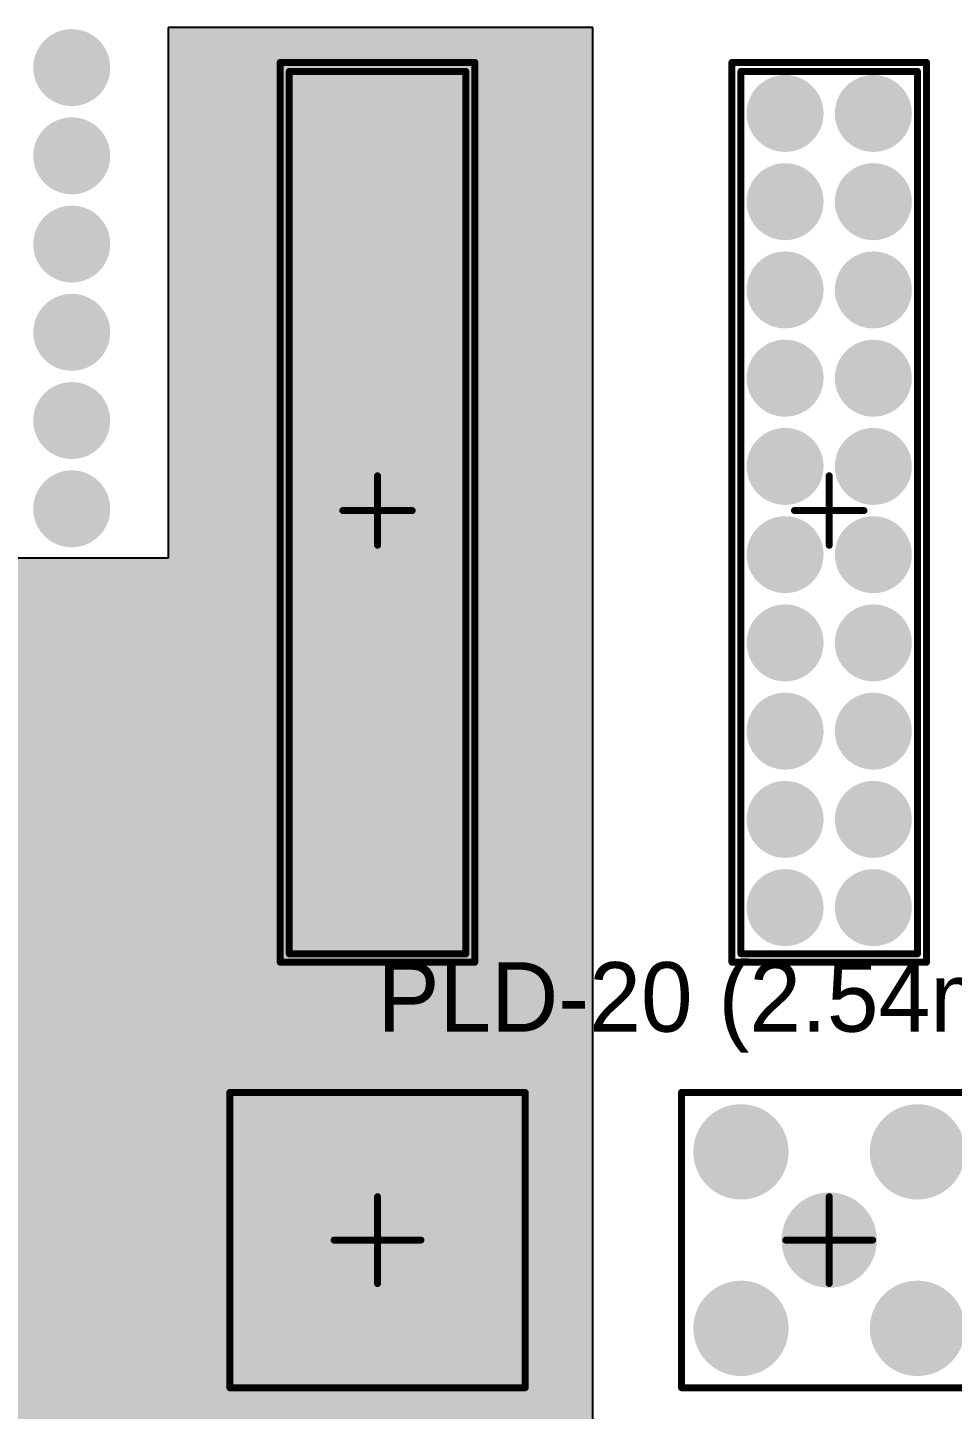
# Model space of a CAD drawing. Header units: millimetres. Extents: x 169 to 355, y 129 to 253.
# Drawn here: x 263.93 to 290.54, y 166.13 to 205.9 of the extents above; entities that cross this region are included whole.
import ezdxf

# ---------------------------------------------------------------- set-up
doc = ezdxf.new("R2010")
doc.units = ezdxf.units.MM
for name, color, linetype in [('BottomLayer', 5, 'Continuous'), ('BottomSolder', 6, 'Continuous'), ('InternalPlane1', 76, 'Continuous'), ('Mechanical1', 6, 'Continuous'), ('Mechanical15', 56, 'Continuous'), ('MultiLayer', 9, 'Continuous'), ('PadHoleLayer', 156, 'Continuous'), ('TopLayer', 1, 'Continuous'), ('TopOverlay', 2, 'Continuous'), ('TopSolder', 216, 'Continuous')]:
    doc.layers.add(name, color=color, linetype=linetype)

# ---------------------------------------------------------------- blocks, each defined once
blk = doc.blocks.new('PLD_2_10_1375')
at = {"layer": 'BottomLayer', "const_width": 0.925}
for points in [[(-11.892, 1.27, 1), (-10.968, 1.27, 1)], [(-9.352, 1.27, 1), (-8.428, 1.27, 1)], [(-6.812, 1.27, 1), (-5.888, 1.27, 1)], [(-4.272, 1.27, 1), (-3.348, 1.27, 1)], [(-1.732, 1.27, 1), (-0.808, 1.27, 1)], [(0.808, 1.27, 1), (1.732, 1.27, 1)], [(3.348, 1.27, 1), (4.272, 1.27, 1)], [(5.888, 1.27, 1), (6.812, 1.27, 1)], [(8.428, 1.27, 1), (9.352, 1.27, 1)], [(10.968, 1.27, 1), (11.892, 1.27, 1)], [(-11.892, -1.27, 1), (-10.968, -1.27, 1)], [(-9.352, -1.27, 1), (-8.428, -1.27, 1)], [(-6.812, -1.27, 1), (-5.888, -1.27, 1)], [(-4.272, -1.27, 1), (-3.348, -1.27, 1)], [(-1.732, -1.27, 1), (-0.808, -1.27, 1)], [(0.808, -1.27, 1), (1.732, -1.27, 1)], [(3.348, -1.27, 1), (4.272, -1.27, 1)], [(5.888, -1.27, 1), (6.812, -1.27, 1)], [(8.428, -1.27, 1), (9.352, -1.27, 1)], [(10.968, -1.27, 1), (11.892, -1.27, 1)]]:
    blk.add_lwpolyline(points, format="xyb", close=True, dxfattribs=at)
at = {"layer": 'BottomSolder', "const_width": 1.027}
for points in [[(-11.943, 1.27, 1), (-10.917, 1.27, 1)], [(-9.403, 1.27, 1), (-8.377, 1.27, 1)], [(-6.863, 1.27, 1), (-5.837, 1.27, 1)], [(-4.323, 1.27, 1), (-3.297, 1.27, 1)], [(-1.783, 1.27, 1), (-0.757, 1.27, 1)], [(0.757, 1.27, 1), (1.783, 1.27, 1)], [(3.297, 1.27, 1), (4.323, 1.27, 1)], [(5.837, 1.27, 1), (6.863, 1.27, 1)], [(8.377, 1.27, 1), (9.403, 1.27, 1)], [(10.917, 1.27, 1), (11.943, 1.27, 1)], [(-11.943, -1.27, 1), (-10.917, -1.27, 1)], [(-9.403, -1.27, 1), (-8.377, -1.27, 1)], [(-6.863, -1.27, 1), (-5.837, -1.27, 1)], [(-4.323, -1.27, 1), (-3.297, -1.27, 1)], [(-1.783, -1.27, 1), (-0.757, -1.27, 1)], [(0.757, -1.27, 1), (1.783, -1.27, 1)], [(3.297, -1.27, 1), (4.323, -1.27, 1)], [(5.837, -1.27, 1), (6.863, -1.27, 1)], [(8.377, -1.27, 1), (9.403, -1.27, 1)], [(10.917, -1.27, 1), (11.943, -1.27, 1)]]:
    blk.add_lwpolyline(points, format="xyb", close=True, dxfattribs=at)
at = {"layer": 'InternalPlane1', "const_width": 1.108}
for points in [[(-11.984, 1.27, 1), (-10.876, 1.27, 1)], [(-9.444, 1.27, 1), (-8.336, 1.27, 1)], [(-6.904, 1.27, 1), (-5.796, 1.27, 1)], [(-4.364, 1.27, 1), (-3.256, 1.27, 1)], [(-1.824, 1.27, 1), (-0.716, 1.27, 1)], [(0.716, 1.27, 1), (1.824, 1.27, 1)], [(3.256, 1.27, 1), (4.364, 1.27, 1)], [(5.796, 1.27, 1), (6.904, 1.27, 1)], [(8.336, 1.27, 1), (9.444, 1.27, 1)], [(10.876, 1.27, 1), (11.984, 1.27, 1)], [(-11.984, -1.27, 1), (-10.876, -1.27, 1)], [(-9.444, -1.27, 1), (-8.336, -1.27, 1)], [(-6.904, -1.27, 1), (-5.796, -1.27, 1)], [(-4.364, -1.27, 1), (-3.256, -1.27, 1)], [(-1.824, -1.27, 1), (-0.716, -1.27, 1)], [(0.716, -1.27, 1), (1.824, -1.27, 1)], [(3.256, -1.27, 1), (4.364, -1.27, 1)], [(5.796, -1.27, 1), (6.904, -1.27, 1)], [(8.336, -1.27, 1), (9.444, -1.27, 1)], [(10.876, -1.27, 1), (11.984, -1.27, 1)]]:
    blk.add_lwpolyline(points, format="xyb", close=True, dxfattribs=at)
at = {"layer": 'Mechanical1', "const_width": 0.2}
for points in [[(-12.64, -2.54), (-12.64, 2.54)], [(12.76, 2.54), (-12.64, 2.54)], [(12.76, -2.54), (12.76, 2.54)], [(12.76, -2.54), (-12.64, -2.54)]]:
    blk.add_lwpolyline(points, dxfattribs=at)
at = {"layer": 'Mechanical1', "const_width": 0.1}
for points in [[(-12.69, 2.54, 1), (-12.59, 2.54, 1)], [(-12.69, 2.54, 1), (-12.59, 2.54, 1)], [(12.71, 2.54, 1), (12.81, 2.54, 1)], [(12.71, 2.54, 1), (12.81, 2.54, 1)], [(-12.69, -2.54, 1), (-12.59, -2.54, 1)], [(-12.69, -2.54, 1), (-12.59, -2.54, 1)], [(12.71, -2.54, 1), (12.81, -2.54, 1)], [(12.71, -2.54, 1), (12.81, -2.54, 1)]]:
    blk.add_lwpolyline(points, format="xyb", close=True, dxfattribs=at)
at = {"layer": 'Mechanical15', "const_width": 0.2}
for points in [[(-12.9, -2.8), (-12.9, 2.8)], [(13, 2.8), (-12.9, 2.8)], [(13, -2.8), (13, 2.8)], [(0, -1), (0, 1)], [(1, 0), (-1, 0)], [(13, -2.8), (-12.9, -2.8)]]:
    blk.add_lwpolyline(points, dxfattribs=at)
at = {"layer": 'Mechanical15', "const_width": 0.1}
for points in [[(-12.95, 2.8, 1), (-12.85, 2.8, 1)], [(-12.95, 2.8, 1), (-12.85, 2.8, 1)], [(12.95, 2.8, 1), (13.05, 2.8, 1)], [(12.95, 2.8, 1), (13.05, 2.8, 1)], [(-0.05, 1, 1), (0.05, 1, 1)], [(-1.05, 0, 1), (-0.95, 0, 1)], [(0.95, 0, 1), (1.05, 0, 1)], [(-0.05, -1, 1), (0.05, -1, 1)], [(-12.95, -2.8, 1), (-12.85, -2.8, 1)], [(-12.95, -2.8, 1), (-12.85, -2.8, 1)], [(12.95, -2.8, 1), (13.05, -2.8, 1)], [(12.95, -2.8, 1), (13.05, -2.8, 1)]]:
    blk.add_lwpolyline(points, format="xyb", close=True, dxfattribs=at)
at = {"layer": 'MultiLayer', "const_width": 0.925}
for points in [[(-11.892, 1.27, 1), (-10.968, 1.27, 1)], [(-9.352, 1.27, 1), (-8.428, 1.27, 1)], [(-6.812, 1.27, 1), (-5.888, 1.27, 1)], [(-4.272, 1.27, 1), (-3.348, 1.27, 1)], [(-1.732, 1.27, 1), (-0.808, 1.27, 1)], [(0.808, 1.27, 1), (1.732, 1.27, 1)], [(3.348, 1.27, 1), (4.272, 1.27, 1)], [(5.888, 1.27, 1), (6.812, 1.27, 1)], [(8.428, 1.27, 1), (9.352, 1.27, 1)], [(10.968, 1.27, 1), (11.892, 1.27, 1)], [(-11.892, -1.27, 1), (-10.968, -1.27, 1)], [(-9.352, -1.27, 1), (-8.428, -1.27, 1)], [(-6.812, -1.27, 1), (-5.888, -1.27, 1)], [(-4.272, -1.27, 1), (-3.348, -1.27, 1)], [(-1.732, -1.27, 1), (-0.808, -1.27, 1)], [(0.808, -1.27, 1), (1.732, -1.27, 1)], [(3.348, -1.27, 1), (4.272, -1.27, 1)], [(5.888, -1.27, 1), (6.812, -1.27, 1)], [(8.428, -1.27, 1), (9.352, -1.27, 1)], [(10.968, -1.27, 1), (11.892, -1.27, 1)]]:
    blk.add_lwpolyline(points, format="xyb", close=True, dxfattribs=at)
at = {"layer": 'PadHoleLayer', "const_width": 0.6}
for points in [[(-11.73, 1.27, 1), (-11.13, 1.27, 1)], [(-9.19, 1.27, 1), (-8.59, 1.27, 1)], [(-6.65, 1.27, 1), (-6.05, 1.27, 1)], [(-4.11, 1.27, 1), (-3.51, 1.27, 1)], [(-1.57, 1.27, 1), (-0.97, 1.27, 1)], [(0.97, 1.27, 1), (1.57, 1.27, 1)], [(3.51, 1.27, 1), (4.11, 1.27, 1)], [(6.05, 1.27, 1), (6.65, 1.27, 1)], [(8.59, 1.27, 1), (9.19, 1.27, 1)], [(11.13, 1.27, 1), (11.73, 1.27, 1)], [(-11.73, -1.27, 1), (-11.13, -1.27, 1)], [(-9.19, -1.27, 1), (-8.59, -1.27, 1)], [(-6.65, -1.27, 1), (-6.05, -1.27, 1)], [(-4.11, -1.27, 1), (-3.51, -1.27, 1)], [(-1.57, -1.27, 1), (-0.97, -1.27, 1)], [(0.97, -1.27, 1), (1.57, -1.27, 1)], [(3.51, -1.27, 1), (4.11, -1.27, 1)], [(6.05, -1.27, 1), (6.65, -1.27, 1)], [(8.59, -1.27, 1), (9.19, -1.27, 1)], [(11.13, -1.27, 1), (11.73, -1.27, 1)]]:
    blk.add_lwpolyline(points, format="xyb", close=True, dxfattribs=at)
at = {"layer": 'TopLayer', "const_width": 0.925}
for points in [[(-11.892, 1.27, 1), (-10.968, 1.27, 1)], [(-9.352, 1.27, 1), (-8.428, 1.27, 1)], [(-6.812, 1.27, 1), (-5.888, 1.27, 1)], [(-4.272, 1.27, 1), (-3.348, 1.27, 1)], [(-1.732, 1.27, 1), (-0.808, 1.27, 1)], [(0.808, 1.27, 1), (1.732, 1.27, 1)], [(3.348, 1.27, 1), (4.272, 1.27, 1)], [(5.888, 1.27, 1), (6.812, 1.27, 1)], [(8.428, 1.27, 1), (9.352, 1.27, 1)], [(10.968, 1.27, 1), (11.892, 1.27, 1)], [(-11.892, -1.27, 1), (-10.968, -1.27, 1)], [(-9.352, -1.27, 1), (-8.428, -1.27, 1)], [(-6.812, -1.27, 1), (-5.888, -1.27, 1)], [(-4.272, -1.27, 1), (-3.348, -1.27, 1)], [(-1.732, -1.27, 1), (-0.808, -1.27, 1)], [(0.808, -1.27, 1), (1.732, -1.27, 1)], [(3.348, -1.27, 1), (4.272, -1.27, 1)], [(5.888, -1.27, 1), (6.812, -1.27, 1)], [(8.428, -1.27, 1), (9.352, -1.27, 1)], [(10.968, -1.27, 1), (11.892, -1.27, 1)]]:
    blk.add_lwpolyline(points, format="xyb", close=True, dxfattribs=at)
at = {"layer": 'TopOverlay', "const_width": 0.2}
for points in [[(-12.9, -2.8), (-12.9, 2.8)], [(13, 2.8), (-12.9, 2.8)], [(13, -2.8), (13, 2.8)], [(13, -2.8), (-12.9, -2.8)]]:
    blk.add_lwpolyline(points, dxfattribs=at)
at = {"layer": 'TopOverlay', "const_width": 0.1}
for points in [[(-12.95, 2.8, 1), (-12.85, 2.8, 1)], [(-12.95, 2.8, 1), (-12.85, 2.8, 1)], [(12.95, 2.8, 1), (13.05, 2.8, 1)], [(12.95, 2.8, 1), (13.05, 2.8, 1)], [(-12.95, -2.8, 1), (-12.85, -2.8, 1)], [(-12.95, -2.8, 1), (-12.85, -2.8, 1)], [(12.95, -2.8, 1), (13.05, -2.8, 1)], [(12.95, -2.8, 1), (13.05, -2.8, 1)]]:
    blk.add_lwpolyline(points, format="xyb", close=True, dxfattribs=at)
at = {"layer": 'TopSolder', "const_width": 1.027}
for points in [[(-11.943, 1.27, 1), (-10.917, 1.27, 1)], [(-9.403, 1.27, 1), (-8.377, 1.27, 1)], [(-6.863, 1.27, 1), (-5.837, 1.27, 1)], [(-4.323, 1.27, 1), (-3.297, 1.27, 1)], [(-1.783, 1.27, 1), (-0.757, 1.27, 1)], [(0.757, 1.27, 1), (1.783, 1.27, 1)], [(3.297, 1.27, 1), (4.323, 1.27, 1)], [(5.837, 1.27, 1), (6.863, 1.27, 1)], [(8.377, 1.27, 1), (9.403, 1.27, 1)], [(10.917, 1.27, 1), (11.943, 1.27, 1)], [(-11.943, -1.27, 1), (-10.917, -1.27, 1)], [(-9.403, -1.27, 1), (-8.377, -1.27, 1)], [(-6.863, -1.27, 1), (-5.837, -1.27, 1)], [(-4.323, -1.27, 1), (-3.297, -1.27, 1)], [(-1.783, -1.27, 1), (-0.757, -1.27, 1)], [(0.757, -1.27, 1), (1.783, -1.27, 1)], [(3.297, -1.27, 1), (4.323, -1.27, 1)], [(5.837, -1.27, 1), (6.863, -1.27, 1)], [(8.377, -1.27, 1), (9.403, -1.27, 1)], [(10.917, -1.27, 1), (11.943, -1.27, 1)]]:
    blk.add_lwpolyline(points, format="xyb", close=True, dxfattribs=at)
blk = doc.blocks.new('PLD_2_10_1458')
at = {"layer": 'BottomLayer', "const_width": 0.925}
for points in [[(-11.892, 1.27, 1), (-10.968, 1.27, 1)], [(-9.352, 1.27, 1), (-8.428, 1.27, 1)], [(-6.812, 1.27, 1), (-5.888, 1.27, 1)], [(-4.272, 1.27, 1), (-3.348, 1.27, 1)], [(-1.732, 1.27, 1), (-0.808, 1.27, 1)], [(0.808, 1.27, 1), (1.732, 1.27, 1)], [(3.348, 1.27, 1), (4.272, 1.27, 1)], [(5.888, 1.27, 1), (6.812, 1.27, 1)], [(8.428, 1.27, 1), (9.352, 1.27, 1)], [(10.968, 1.27, 1), (11.892, 1.27, 1)], [(-11.892, -1.27, 1), (-10.968, -1.27, 1)], [(-9.352, -1.27, 1), (-8.428, -1.27, 1)], [(-6.812, -1.27, 1), (-5.888, -1.27, 1)], [(-4.272, -1.27, 1), (-3.348, -1.27, 1)], [(-1.732, -1.27, 1), (-0.808, -1.27, 1)], [(0.808, -1.27, 1), (1.732, -1.27, 1)], [(3.348, -1.27, 1), (4.272, -1.27, 1)], [(5.888, -1.27, 1), (6.812, -1.27, 1)], [(8.428, -1.27, 1), (9.352, -1.27, 1)], [(10.968, -1.27, 1), (11.892, -1.27, 1)]]:
    blk.add_lwpolyline(points, format="xyb", close=True, dxfattribs=at)
at = {"layer": 'BottomSolder', "const_width": 1.027}
for points in [[(-11.943, 1.27, 1), (-10.917, 1.27, 1)], [(-9.403, 1.27, 1), (-8.377, 1.27, 1)], [(-6.863, 1.27, 1), (-5.837, 1.27, 1)], [(-4.323, 1.27, 1), (-3.297, 1.27, 1)], [(-1.783, 1.27, 1), (-0.757, 1.27, 1)], [(0.757, 1.27, 1), (1.783, 1.27, 1)], [(3.297, 1.27, 1), (4.323, 1.27, 1)], [(5.837, 1.27, 1), (6.863, 1.27, 1)], [(8.377, 1.27, 1), (9.403, 1.27, 1)], [(10.917, 1.27, 1), (11.943, 1.27, 1)], [(-11.943, -1.27, 1), (-10.917, -1.27, 1)], [(-9.403, -1.27, 1), (-8.377, -1.27, 1)], [(-6.863, -1.27, 1), (-5.837, -1.27, 1)], [(-4.323, -1.27, 1), (-3.297, -1.27, 1)], [(-1.783, -1.27, 1), (-0.757, -1.27, 1)], [(0.757, -1.27, 1), (1.783, -1.27, 1)], [(3.297, -1.27, 1), (4.323, -1.27, 1)], [(5.837, -1.27, 1), (6.863, -1.27, 1)], [(8.377, -1.27, 1), (9.403, -1.27, 1)], [(10.917, -1.27, 1), (11.943, -1.27, 1)]]:
    blk.add_lwpolyline(points, format="xyb", close=True, dxfattribs=at)
at = {"layer": 'InternalPlane1', "const_width": 1.108}
for points in [[(-11.984, 1.27, 1), (-10.876, 1.27, 1)], [(-9.444, 1.27, 1), (-8.336, 1.27, 1)], [(-6.904, 1.27, 1), (-5.796, 1.27, 1)], [(-4.364, 1.27, 1), (-3.256, 1.27, 1)], [(-1.824, 1.27, 1), (-0.716, 1.27, 1)], [(0.716, 1.27, 1), (1.824, 1.27, 1)], [(3.256, 1.27, 1), (4.364, 1.27, 1)], [(5.796, 1.27, 1), (6.904, 1.27, 1)], [(8.336, 1.27, 1), (9.444, 1.27, 1)], [(10.876, 1.27, 1), (11.984, 1.27, 1)], [(-11.984, -1.27, 1), (-10.876, -1.27, 1)], [(-9.444, -1.27, 1), (-8.336, -1.27, 1)], [(-6.904, -1.27, 1), (-5.796, -1.27, 1)], [(-4.364, -1.27, 1), (-3.256, -1.27, 1)], [(-1.824, -1.27, 1), (-0.716, -1.27, 1)], [(0.716, -1.27, 1), (1.824, -1.27, 1)], [(3.256, -1.27, 1), (4.364, -1.27, 1)], [(5.796, -1.27, 1), (6.904, -1.27, 1)], [(8.336, -1.27, 1), (9.444, -1.27, 1)], [(10.876, -1.27, 1), (11.984, -1.27, 1)]]:
    blk.add_lwpolyline(points, format="xyb", close=True, dxfattribs=at)
at = {"layer": 'Mechanical1', "const_width": 0.2}
for points in [[(12.76, 2.54), (-12.64, 2.54)], [(-12.64, -2.54), (-12.64, 2.54)], [(12.76, -2.54), (12.76, 2.54)], [(12.76, -2.54), (-12.64, -2.54)]]:
    blk.add_lwpolyline(points, dxfattribs=at)
at = {"layer": 'Mechanical1', "const_width": 0.1}
for points in [[(-12.69, 2.54, 1), (-12.59, 2.54, 1)], [(-12.69, 2.54, 1), (-12.59, 2.54, 1)], [(12.71, 2.54, 1), (12.81, 2.54, 1)], [(12.71, 2.54, 1), (12.81, 2.54, 1)], [(-12.69, -2.54, 1), (-12.59, -2.54, 1)], [(-12.69, -2.54, 1), (-12.59, -2.54, 1)], [(12.71, -2.54, 1), (12.81, -2.54, 1)], [(12.71, -2.54, 1), (12.81, -2.54, 1)]]:
    blk.add_lwpolyline(points, format="xyb", close=True, dxfattribs=at)
at = {"layer": 'Mechanical15', "const_width": 0.2}
for points in [[(13, 2.8), (-12.9, 2.8)], [(-12.9, -2.8), (-12.9, 2.8)], [(13, -2.8), (13, 2.8)], [(0, -1), (0, 1)], [(1, 0), (-1, 0)], [(13, -2.8), (-12.9, -2.8)]]:
    blk.add_lwpolyline(points, dxfattribs=at)
at = {"layer": 'Mechanical15', "const_width": 0.1}
for points in [[(-12.95, 2.8, 1), (-12.85, 2.8, 1)], [(-12.95, 2.8, 1), (-12.85, 2.8, 1)], [(12.95, 2.8, 1), (13.05, 2.8, 1)], [(12.95, 2.8, 1), (13.05, 2.8, 1)], [(-0.05, 1, 1), (0.05, 1, 1)], [(-1.05, 0, 1), (-0.95, 0, 1)], [(0.95, 0, 1), (1.05, 0, 1)], [(-0.05, -1, 1), (0.05, -1, 1)], [(-12.95, -2.8, 1), (-12.85, -2.8, 1)], [(-12.95, -2.8, 1), (-12.85, -2.8, 1)], [(12.95, -2.8, 1), (13.05, -2.8, 1)], [(12.95, -2.8, 1), (13.05, -2.8, 1)]]:
    blk.add_lwpolyline(points, format="xyb", close=True, dxfattribs=at)
at = {"layer": 'MultiLayer', "const_width": 0.925}
for points in [[(-11.892, 1.27, 1), (-10.968, 1.27, 1)], [(-9.352, 1.27, 1), (-8.428, 1.27, 1)], [(-6.812, 1.27, 1), (-5.888, 1.27, 1)], [(-4.272, 1.27, 1), (-3.348, 1.27, 1)], [(-1.732, 1.27, 1), (-0.808, 1.27, 1)], [(0.808, 1.27, 1), (1.732, 1.27, 1)], [(3.348, 1.27, 1), (4.272, 1.27, 1)], [(5.888, 1.27, 1), (6.812, 1.27, 1)], [(8.428, 1.27, 1), (9.352, 1.27, 1)], [(10.968, 1.27, 1), (11.892, 1.27, 1)], [(-11.892, -1.27, 1), (-10.968, -1.27, 1)], [(-9.352, -1.27, 1), (-8.428, -1.27, 1)], [(-6.812, -1.27, 1), (-5.888, -1.27, 1)], [(-4.272, -1.27, 1), (-3.348, -1.27, 1)], [(-1.732, -1.27, 1), (-0.808, -1.27, 1)], [(0.808, -1.27, 1), (1.732, -1.27, 1)], [(3.348, -1.27, 1), (4.272, -1.27, 1)], [(5.888, -1.27, 1), (6.812, -1.27, 1)], [(8.428, -1.27, 1), (9.352, -1.27, 1)], [(10.968, -1.27, 1), (11.892, -1.27, 1)]]:
    blk.add_lwpolyline(points, format="xyb", close=True, dxfattribs=at)
at = {"layer": 'PadHoleLayer', "const_width": 0.6}
for points in [[(-11.73, 1.27, 1), (-11.13, 1.27, 1)], [(-9.19, 1.27, 1), (-8.59, 1.27, 1)], [(-6.65, 1.27, 1), (-6.05, 1.27, 1)], [(-4.11, 1.27, 1), (-3.51, 1.27, 1)], [(-1.57, 1.27, 1), (-0.97, 1.27, 1)], [(0.97, 1.27, 1), (1.57, 1.27, 1)], [(3.51, 1.27, 1), (4.11, 1.27, 1)], [(6.05, 1.27, 1), (6.65, 1.27, 1)], [(8.59, 1.27, 1), (9.19, 1.27, 1)], [(11.13, 1.27, 1), (11.73, 1.27, 1)], [(-11.73, -1.27, 1), (-11.13, -1.27, 1)], [(-9.19, -1.27, 1), (-8.59, -1.27, 1)], [(-6.65, -1.27, 1), (-6.05, -1.27, 1)], [(-4.11, -1.27, 1), (-3.51, -1.27, 1)], [(-1.57, -1.27, 1), (-0.97, -1.27, 1)], [(0.97, -1.27, 1), (1.57, -1.27, 1)], [(3.51, -1.27, 1), (4.11, -1.27, 1)], [(6.05, -1.27, 1), (6.65, -1.27, 1)], [(8.59, -1.27, 1), (9.19, -1.27, 1)], [(11.13, -1.27, 1), (11.73, -1.27, 1)]]:
    blk.add_lwpolyline(points, format="xyb", close=True, dxfattribs=at)
at = {"layer": 'TopLayer', "const_width": 0.925}
for points in [[(-11.892, 1.27, 1), (-10.968, 1.27, 1)], [(-9.352, 1.27, 1), (-8.428, 1.27, 1)], [(-6.812, 1.27, 1), (-5.888, 1.27, 1)], [(-4.272, 1.27, 1), (-3.348, 1.27, 1)], [(-1.732, 1.27, 1), (-0.808, 1.27, 1)], [(0.808, 1.27, 1), (1.732, 1.27, 1)], [(3.348, 1.27, 1), (4.272, 1.27, 1)], [(5.888, 1.27, 1), (6.812, 1.27, 1)], [(8.428, 1.27, 1), (9.352, 1.27, 1)], [(10.968, 1.27, 1), (11.892, 1.27, 1)], [(-11.892, -1.27, 1), (-10.968, -1.27, 1)], [(-9.352, -1.27, 1), (-8.428, -1.27, 1)], [(-6.812, -1.27, 1), (-5.888, -1.27, 1)], [(-4.272, -1.27, 1), (-3.348, -1.27, 1)], [(-1.732, -1.27, 1), (-0.808, -1.27, 1)], [(0.808, -1.27, 1), (1.732, -1.27, 1)], [(3.348, -1.27, 1), (4.272, -1.27, 1)], [(5.888, -1.27, 1), (6.812, -1.27, 1)], [(8.428, -1.27, 1), (9.352, -1.27, 1)], [(10.968, -1.27, 1), (11.892, -1.27, 1)]]:
    blk.add_lwpolyline(points, format="xyb", close=True, dxfattribs=at)
at = {"layer": 'TopOverlay', "const_width": 0.2}
for points in [[(13, 2.8), (-12.9, 2.8)], [(-12.9, -2.8), (-12.9, 2.8)], [(13, -2.8), (13, 2.8)], [(13, -2.8), (-12.9, -2.8)]]:
    blk.add_lwpolyline(points, dxfattribs=at)
at = {"layer": 'TopOverlay', "const_width": 0.1}
for points in [[(-12.95, 2.8, 1), (-12.85, 2.8, 1)], [(-12.95, 2.8, 1), (-12.85, 2.8, 1)], [(12.95, 2.8, 1), (13.05, 2.8, 1)], [(12.95, 2.8, 1), (13.05, 2.8, 1)], [(-12.95, -2.8, 1), (-12.85, -2.8, 1)], [(-12.95, -2.8, 1), (-12.85, -2.8, 1)], [(12.95, -2.8, 1), (13.05, -2.8, 1)], [(12.95, -2.8, 1), (13.05, -2.8, 1)]]:
    blk.add_lwpolyline(points, format="xyb", close=True, dxfattribs=at)
at = {"layer": 'TopSolder', "const_width": 1.027}
for points in [[(-11.943, 1.27, 1), (-10.917, 1.27, 1)], [(-9.403, 1.27, 1), (-8.377, 1.27, 1)], [(-6.863, 1.27, 1), (-5.837, 1.27, 1)], [(-4.323, 1.27, 1), (-3.297, 1.27, 1)], [(-1.783, 1.27, 1), (-0.757, 1.27, 1)], [(0.757, 1.27, 1), (1.783, 1.27, 1)], [(3.297, 1.27, 1), (4.323, 1.27, 1)], [(5.837, 1.27, 1), (6.863, 1.27, 1)], [(8.377, 1.27, 1), (9.403, 1.27, 1)], [(10.917, 1.27, 1), (11.943, 1.27, 1)], [(-11.943, -1.27, 1), (-10.917, -1.27, 1)], [(-9.403, -1.27, 1), (-8.377, -1.27, 1)], [(-6.863, -1.27, 1), (-5.837, -1.27, 1)], [(-4.323, -1.27, 1), (-3.297, -1.27, 1)], [(-1.783, -1.27, 1), (-0.757, -1.27, 1)], [(0.757, -1.27, 1), (1.783, -1.27, 1)], [(3.297, -1.27, 1), (4.323, -1.27, 1)], [(5.837, -1.27, 1), (6.863, -1.27, 1)], [(8.377, -1.27, 1), (9.403, -1.27, 1)], [(10.917, -1.27, 1), (11.943, -1.27, 1)]]:
    blk.add_lwpolyline(points, format="xyb", close=True, dxfattribs=at)
blk = doc.blocks.new('UCH_S______1623')
at = {"layer": 'BottomLayer', "const_width": 1.27}
for points in [[(-3.175, 2.54, 1), (-1.905, 2.54, 1)], [(1.905, 2.54, 1), (3.175, 2.54, 1)], [(-0.635, 0, 1), (0.635, 0, 1)], [(-3.175, -2.54, 1), (-1.905, -2.54, 1)], [(1.905, -2.54, 1), (3.175, -2.54, 1)]]:
    blk.add_lwpolyline(points, format="xyb", close=True, dxfattribs=at)
at = {"layer": 'BottomSolder', "const_width": 1.372}
for points in [[(-3.226, 2.54, 1), (-1.854, 2.54, 1)], [(1.854, 2.54, 1), (3.226, 2.54, 1)], [(-0.686, 0, 1), (0.686, 0, 1)], [(-3.226, -2.54, 1), (-1.854, -2.54, 1)], [(1.854, -2.54, 1), (3.226, -2.54, 1)]]:
    blk.add_lwpolyline(points, format="xyb", close=True, dxfattribs=at)
at = {"layer": 'InternalPlane1', "const_width": 1.258}
for points in [[(-3.169, 2.54, 1), (-1.911, 2.54, 1)], [(1.911, 2.54, 1), (3.169, 2.54, 1)], [(-0.629, 0, 1), (0.629, 0, 1)], [(-3.169, -2.54, 1), (-1.911, -2.54, 1)], [(1.911, -2.54, 1), (3.169, -2.54, 1)]]:
    blk.add_lwpolyline(points, format="xyb", close=True, dxfattribs=at)
at = {"layer": 'Mechanical15', "const_width": 0.2}
for points in [[(-4.25, 4.25), (4.25, 4.25)], [(-4.25, -4.25), (-4.25, 4.25)], [(4.25, -4.25), (4.25, 4.25)], [(0, -1.25), (0, 1.25)], [(-1.25, 0), (1.25, 0)], [(-4.25, -4.25), (4.25, -4.25)]]:
    blk.add_lwpolyline(points, dxfattribs=at)
at = {"layer": 'Mechanical15', "const_width": 0.1}
for points in [[(-4.3, 4.25, 1), (-4.2, 4.25, 1)], [(-4.3, 4.25, 1), (-4.2, 4.25, 1)], [(4.2, 4.25, 1), (4.3, 4.25, 1)], [(4.2, 4.25, 1), (4.3, 4.25, 1)], [(-0.05, 1.25, 1), (0.05, 1.25, 1)], [(-1.3, 0, 1), (-1.2, 0, 1)], [(1.2, 0, 1), (1.3, 0, 1)], [(-0.05, -1.25, 1), (0.05, -1.25, 1)], [(-4.3, -4.25, 1), (-4.2, -4.25, 1)], [(-4.3, -4.25, 1), (-4.2, -4.25, 1)], [(4.2, -4.25, 1), (4.3, -4.25, 1)], [(4.2, -4.25, 1), (4.3, -4.25, 1)]]:
    blk.add_lwpolyline(points, format="xyb", close=True, dxfattribs=at)
at = {"layer": 'MultiLayer', "const_width": 1.27}
for points in [[(-3.175, 2.54, 1), (-1.905, 2.54, 1)], [(1.905, 2.54, 1), (3.175, 2.54, 1)], [(-0.635, 0, 1), (0.635, 0, 1)], [(-3.175, -2.54, 1), (-1.905, -2.54, 1)], [(1.905, -2.54, 1), (3.175, -2.54, 1)]]:
    blk.add_lwpolyline(points, format="xyb", close=True, dxfattribs=at)
at = {"layer": 'PadHoleLayer', "const_width": 0.75}
for points in [[(-2.915, 2.54, 1), (-2.165, 2.54, 1)], [(2.165, 2.54, 1), (2.915, 2.54, 1)], [(-0.375, 0, 1), (0.375, 0, 1)], [(-2.915, -2.54, 1), (-2.165, -2.54, 1)], [(2.165, -2.54, 1), (2.915, -2.54, 1)]]:
    blk.add_lwpolyline(points, format="xyb", close=True, dxfattribs=at)
at = {"layer": 'TopLayer', "const_width": 1.27}
for points in [[(-3.175, 2.54, 1), (-1.905, 2.54, 1)], [(1.905, 2.54, 1), (3.175, 2.54, 1)], [(-0.635, 0, 1), (0.635, 0, 1)], [(-3.175, -2.54, 1), (-1.905, -2.54, 1)], [(1.905, -2.54, 1), (3.175, -2.54, 1)]]:
    blk.add_lwpolyline(points, format="xyb", close=True, dxfattribs=at)
at = {"layer": 'TopOverlay', "const_width": 0.2}
for points in [[(-4.25, 4.25), (4.25, 4.25)], [(-4.25, -4.25), (-4.25, 4.25)], [(4.25, -4.25), (4.25, 4.25)], [(-4.25, -4.25), (4.25, -4.25)]]:
    blk.add_lwpolyline(points, dxfattribs=at)
at = {"layer": 'TopOverlay', "const_width": 0.1}
for points in [[(-4.3, 4.25, 1), (-4.2, 4.25, 1)], [(-4.3, 4.25, 1), (-4.2, 4.25, 1)], [(4.2, 4.25, 1), (4.3, 4.25, 1)], [(4.2, 4.25, 1), (4.3, 4.25, 1)], [(-4.3, -4.25, 1), (-4.2, -4.25, 1)], [(-4.3, -4.25, 1), (-4.2, -4.25, 1)], [(4.2, -4.25, 1), (4.3, -4.25, 1)], [(4.2, -4.25, 1), (4.3, -4.25, 1)]]:
    blk.add_lwpolyline(points, format="xyb", close=True, dxfattribs=at)
at = {"layer": 'TopSolder', "const_width": 1.372}
for points in [[(-3.226, 2.54, 1), (-1.854, 2.54, 1)], [(1.854, 2.54, 1), (3.226, 2.54, 1)], [(-0.686, 0, 1), (0.686, 0, 1)], [(-3.226, -2.54, 1), (-1.854, -2.54, 1)], [(1.854, -2.54, 1), (3.226, -2.54, 1)]]:
    blk.add_lwpolyline(points, format="xyb", close=True, dxfattribs=at)
blk = doc.blocks.new('UCH_S______1624')
at = {"layer": 'BottomLayer', "const_width": 1.27}
for points in [[(-3.175, 2.54, 1), (-1.905, 2.54, 1)], [(1.905, 2.54, 1), (3.175, 2.54, 1)], [(-0.635, 0, 1), (0.635, 0, 1)], [(-3.175, -2.54, 1), (-1.905, -2.54, 1)], [(1.905, -2.54, 1), (3.175, -2.54, 1)]]:
    blk.add_lwpolyline(points, format="xyb", close=True, dxfattribs=at)
at = {"layer": 'BottomSolder', "const_width": 1.372}
for points in [[(-3.226, 2.54, 1), (-1.854, 2.54, 1)], [(1.854, 2.54, 1), (3.226, 2.54, 1)], [(-0.686, 0, 1), (0.686, 0, 1)], [(-3.226, -2.54, 1), (-1.854, -2.54, 1)], [(1.854, -2.54, 1), (3.226, -2.54, 1)]]:
    blk.add_lwpolyline(points, format="xyb", close=True, dxfattribs=at)
at = {"layer": 'InternalPlane1', "const_width": 1.258}
for points in [[(-3.169, 2.54, 1), (-1.911, 2.54, 1)], [(1.911, 2.54, 1), (3.169, 2.54, 1)], [(-0.629, 0, 1), (0.629, 0, 1)], [(-3.169, -2.54, 1), (-1.911, -2.54, 1)], [(1.911, -2.54, 1), (3.169, -2.54, 1)]]:
    blk.add_lwpolyline(points, format="xyb", close=True, dxfattribs=at)
at = {"layer": 'Mechanical15', "const_width": 0.2}
for points in [[(-4.25, 4.25), (4.25, 4.25)], [(-4.25, -4.25), (-4.25, 4.25)], [(4.25, -4.25), (4.25, 4.25)], [(0, -1.25), (0, 1.25)], [(-1.25, 0), (1.25, 0)], [(-4.25, -4.25), (4.25, -4.25)]]:
    blk.add_lwpolyline(points, dxfattribs=at)
at = {"layer": 'Mechanical15', "const_width": 0.1}
for points in [[(-4.3, 4.25, 1), (-4.2, 4.25, 1)], [(-4.3, 4.25, 1), (-4.2, 4.25, 1)], [(4.2, 4.25, 1), (4.3, 4.25, 1)], [(4.2, 4.25, 1), (4.3, 4.25, 1)], [(-0.05, 1.25, 1), (0.05, 1.25, 1)], [(-1.3, 0, 1), (-1.2, 0, 1)], [(1.2, 0, 1), (1.3, 0, 1)], [(-0.05, -1.25, 1), (0.05, -1.25, 1)], [(-4.3, -4.25, 1), (-4.2, -4.25, 1)], [(-4.3, -4.25, 1), (-4.2, -4.25, 1)], [(4.2, -4.25, 1), (4.3, -4.25, 1)], [(4.2, -4.25, 1), (4.3, -4.25, 1)]]:
    blk.add_lwpolyline(points, format="xyb", close=True, dxfattribs=at)
at = {"layer": 'MultiLayer', "const_width": 1.27}
for points in [[(-3.175, 2.54, 1), (-1.905, 2.54, 1)], [(1.905, 2.54, 1), (3.175, 2.54, 1)], [(-0.635, 0, 1), (0.635, 0, 1)], [(-3.175, -2.54, 1), (-1.905, -2.54, 1)], [(1.905, -2.54, 1), (3.175, -2.54, 1)]]:
    blk.add_lwpolyline(points, format="xyb", close=True, dxfattribs=at)
at = {"layer": 'PadHoleLayer', "const_width": 0.75}
for points in [[(-2.915, 2.54, 1), (-2.165, 2.54, 1)], [(2.165, 2.54, 1), (2.915, 2.54, 1)], [(-0.375, 0, 1), (0.375, 0, 1)], [(-2.915, -2.54, 1), (-2.165, -2.54, 1)], [(2.165, -2.54, 1), (2.915, -2.54, 1)]]:
    blk.add_lwpolyline(points, format="xyb", close=True, dxfattribs=at)
at = {"layer": 'TopLayer', "const_width": 1.27}
for points in [[(-3.175, 2.54, 1), (-1.905, 2.54, 1)], [(1.905, 2.54, 1), (3.175, 2.54, 1)], [(-0.635, 0, 1), (0.635, 0, 1)], [(-3.175, -2.54, 1), (-1.905, -2.54, 1)], [(1.905, -2.54, 1), (3.175, -2.54, 1)]]:
    blk.add_lwpolyline(points, format="xyb", close=True, dxfattribs=at)
at = {"layer": 'TopOverlay', "const_width": 0.2}
for points in [[(-4.25, 4.25), (4.25, 4.25)], [(-4.25, -4.25), (-4.25, 4.25)], [(4.25, -4.25), (4.25, 4.25)], [(-4.25, -4.25), (4.25, -4.25)]]:
    blk.add_lwpolyline(points, dxfattribs=at)
at = {"layer": 'TopOverlay', "const_width": 0.1}
for points in [[(-4.3, 4.25, 1), (-4.2, 4.25, 1)], [(-4.3, 4.25, 1), (-4.2, 4.25, 1)], [(4.2, 4.25, 1), (4.3, 4.25, 1)], [(4.2, 4.25, 1), (4.3, 4.25, 1)], [(-4.3, -4.25, 1), (-4.2, -4.25, 1)], [(-4.3, -4.25, 1), (-4.2, -4.25, 1)], [(4.2, -4.25, 1), (4.3, -4.25, 1)], [(4.2, -4.25, 1), (4.3, -4.25, 1)]]:
    blk.add_lwpolyline(points, format="xyb", close=True, dxfattribs=at)
at = {"layer": 'TopSolder', "const_width": 1.372}
for points in [[(-3.226, 2.54, 1), (-1.854, 2.54, 1)], [(1.854, 2.54, 1), (3.226, 2.54, 1)], [(-0.686, 0, 1), (0.686, 0, 1)], [(-3.226, -2.54, 1), (-1.854, -2.54, 1)], [(1.854, -2.54, 1), (3.226, -2.54, 1)]]:
    blk.add_lwpolyline(points, format="xyb", close=True, dxfattribs=at)

msp = doc.modelspace()

# ---------------------------------------------------------------- linework, layer by layer
at = {"layer": 'BottomLayer', "const_width": 0.9}
for points in [[(264.75, 204.75, 1), (265.65, 204.75, 1)], [(264.75, 202.21, 1), (265.65, 202.21, 1)], [(264.75, 199.67, 1), (265.65, 199.67, 1)], [(264.75, 197.13, 1), (265.65, 197.13, 1)], [(264.75, 194.59, 1), (265.65, 194.59, 1)], [(264.75, 192.05, 1), (265.65, 192.05, 1)], [(264.75, 189.51, 1), (265.65, 189.51, 1)], [(264.75, 186.97, 1), (265.65, 186.97, 1)], [(264.75, 184.43, 1), (265.65, 184.43, 1)], [(264.75, 181.89, 1), (265.65, 181.89, 1)], [(264.75, 179.35, 1), (265.65, 179.35, 1)]]:
    msp.add_lwpolyline(points, format="xyb", close=True, dxfattribs=at)
at = {"layer": 'BottomSolder', "const_width": 1.002}
for points in [[(264.699, 204.75, 1), (265.701, 204.75, 1)], [(264.699, 202.21, 1), (265.701, 202.21, 1)], [(264.699, 199.67, 1), (265.701, 199.67, 1)], [(264.699, 197.13, 1), (265.701, 197.13, 1)], [(264.699, 194.59, 1), (265.701, 194.59, 1)], [(264.699, 192.05, 1), (265.701, 192.05, 1)], [(264.699, 189.51, 1), (265.701, 189.51, 1)], [(264.699, 186.97, 1), (265.701, 186.97, 1)], [(264.699, 184.43, 1), (265.701, 184.43, 1)], [(264.699, 181.89, 1), (265.701, 181.89, 1)], [(264.699, 179.35, 1), (265.701, 179.35, 1)]]:
    msp.add_lwpolyline(points, format="xyb", close=True, dxfattribs=at)
at = {"layer": 'InternalPlane1'}
for p, q in [((280.2, 205.9), (267.975, 205.9)), ((267.975, 205.9), (267.975, 190.625)), ((280.2, 163.4), (280.2, 205.9)), ((267.975, 190.625), (194.475, 190.625))]:
    msp.add_line(p, q, dxfattribs=at)
at = {"layer": 'InternalPlane1', "const_width": 1.108}
for points in [[(264.646, 204.75, 1), (265.754, 204.75, 1)], [(264.646, 202.21, 1), (265.754, 202.21, 1)], [(264.646, 199.67, 1), (265.754, 199.67, 1)], [(264.646, 197.13, 1), (265.754, 197.13, 1)], [(264.646, 194.59, 1), (265.754, 194.59, 1)], [(264.646, 192.05, 1), (265.754, 192.05, 1)], [(264.646, 189.51, 1), (265.754, 189.51, 1)], [(264.646, 186.97, 1), (265.754, 186.97, 1)], [(264.646, 184.43, 1), (265.754, 184.43, 1)], [(264.646, 181.89, 1), (265.754, 181.89, 1)], [(264.646, 179.35, 1), (265.754, 179.35, 1)]]:
    msp.add_lwpolyline(points, format="xyb", close=True, dxfattribs=at)
at = {"layer": 'InternalPlane1'}
for points in [[(267.975, 163.4), (280.2, 163.4), (267.975, 205.9), (280.2, 205.9)], [(194.35, 163.4), (268.025, 163.4), (194.35, 190.625), (268.025, 190.625)]]:
    msp.add_solid(points, dxfattribs=at)
at = {"layer": 'MultiLayer', "const_width": 0.9}
for points in [[(264.75, 204.75, 1), (265.65, 204.75, 1)], [(264.75, 202.21, 1), (265.65, 202.21, 1)], [(264.75, 199.67, 1), (265.65, 199.67, 1)], [(264.75, 197.13, 1), (265.65, 197.13, 1)], [(264.75, 194.59, 1), (265.65, 194.59, 1)], [(264.75, 192.05, 1), (265.65, 192.05, 1)], [(264.75, 189.51, 1), (265.65, 189.51, 1)], [(264.75, 186.97, 1), (265.65, 186.97, 1)], [(264.75, 184.43, 1), (265.65, 184.43, 1)], [(264.75, 181.89, 1), (265.65, 181.89, 1)], [(264.75, 179.35, 1), (265.65, 179.35, 1)]]:
    msp.add_lwpolyline(points, format="xyb", close=True, dxfattribs=at)
at = {"layer": 'PadHoleLayer', "const_width": 0.6}
for points in [[(264.9, 204.75, 1), (265.5, 204.75, 1)], [(264.9, 202.21, 1), (265.5, 202.21, 1)], [(264.9, 199.67, 1), (265.5, 199.67, 1)], [(264.9, 197.13, 1), (265.5, 197.13, 1)], [(264.9, 194.59, 1), (265.5, 194.59, 1)], [(264.9, 192.05, 1), (265.5, 192.05, 1)], [(264.9, 189.51, 1), (265.5, 189.51, 1)], [(264.9, 186.97, 1), (265.5, 186.97, 1)], [(264.9, 184.43, 1), (265.5, 184.43, 1)], [(264.9, 181.89, 1), (265.5, 181.89, 1)], [(264.9, 179.35, 1), (265.5, 179.35, 1)]]:
    msp.add_lwpolyline(points, format="xyb", close=True, dxfattribs=at)
at = {"layer": 'TopLayer', "const_width": 0.9}
for points in [[(264.75, 204.75, 1), (265.65, 204.75, 1)], [(264.75, 202.21, 1), (265.65, 202.21, 1)], [(264.75, 199.67, 1), (265.65, 199.67, 1)], [(264.75, 197.13, 1), (265.65, 197.13, 1)], [(264.75, 194.59, 1), (265.65, 194.59, 1)], [(264.75, 192.05, 1), (265.65, 192.05, 1)], [(264.75, 189.51, 1), (265.65, 189.51, 1)], [(264.75, 186.97, 1), (265.65, 186.97, 1)], [(264.75, 184.43, 1), (265.65, 184.43, 1)], [(264.75, 181.89, 1), (265.65, 181.89, 1)], [(264.75, 179.35, 1), (265.65, 179.35, 1)]]:
    msp.add_lwpolyline(points, format="xyb", close=True, dxfattribs=at)
at = {"layer": 'TopSolder', "const_width": 1.002}
for points in [[(264.699, 204.75, 1), (265.701, 204.75, 1)], [(264.699, 202.21, 1), (265.701, 202.21, 1)], [(264.699, 199.67, 1), (265.701, 199.67, 1)], [(264.699, 197.13, 1), (265.701, 197.13, 1)], [(264.699, 194.59, 1), (265.701, 194.59, 1)], [(264.699, 192.05, 1), (265.701, 192.05, 1)], [(264.699, 189.51, 1), (265.701, 189.51, 1)], [(264.699, 186.97, 1), (265.701, 186.97, 1)], [(264.699, 184.43, 1), (265.701, 184.43, 1)], [(264.699, 181.89, 1), (265.701, 181.89, 1)], [(264.699, 179.35, 1), (265.701, 179.35, 1)]]:
    msp.add_lwpolyline(points, format="xyb", close=True, dxfattribs=at)

# ---------------------------------------------------------------- block references
at = {"rotation": 270}
for name, p in [('PLD_2_10_1458', (274, 192)), ('PLD_2_10_1375', (287, 192))]:
    msp.add_blockref(name, p, dxfattribs=at)
for name, p in [('UCH_S______1624', (274, 171)), ('UCH_S______1623', (287, 171))]:
    msp.add_blockref(name, p)

# ---------------------------------------------------------------- texts
at = {"layer": 'TopLayer'}
msp.add_text('PLD-20 (2.54mm)', height=2, dxfattribs=at).set_placement((274, 177))
at = {"layer": 'TopSolder'}
msp.add_text('PLD-20 (2.54mm)', height=2, dxfattribs=at).set_placement((274, 177))

doc.saveas('drawing.dxf')
